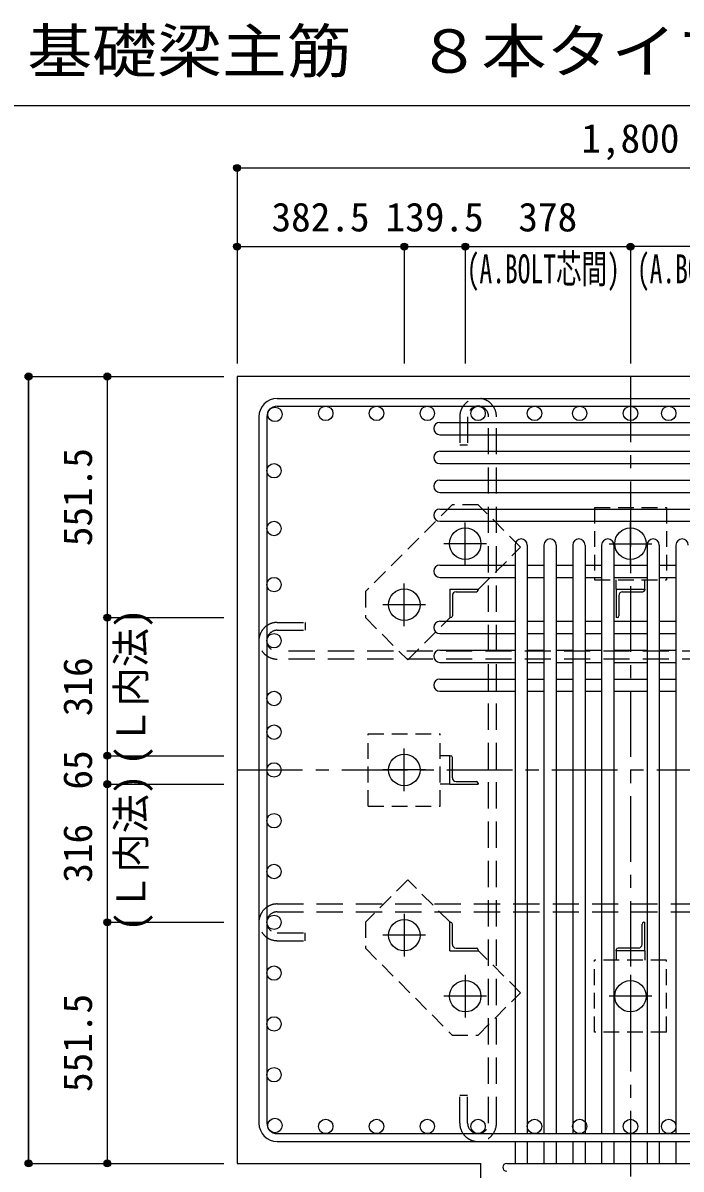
# Model space of a CAD drawing. Units: millimetres at full size, sheet at 1:30. Extents: x -5973 to 5954, y -4195 to 4201.
# Drawn here: x -837 to 668, y -2655 to -33 of the extents above; entities that cross this region are included whole.
import ezdxf
from ezdxf.enums import TextEntityAlignment as Align

# ---------------------------------------------------------------- set-up
doc = ezdxf.new("R2010")
doc.units = ezdxf.units.MM
doc.header["$LTSCALE"] = 30
doc.header["$PDMODE"] = 32
doc.header["$PDSIZE"] = 15
for name, pattern in [('CHAIN1', [8, 5, -1, 1, -1]), ('DASHED1', [1.8, 1.2, -0.6]), ('DASHED2', [3, 2, -1])]:
    doc.linetypes.add(name, pattern=pattern)
for name, color, linetype in [('0-1_躯体線', 2, 'Continuous'), ('0-2_アンカーボルト', 4, 'CHAIN1'), ('0-3_立上り筋', 3, 'Continuous'), ('0-4_フープ筋', 7, 'Continuous'), ('0-5_基礎梁筋', 7, 'Continuous'), ('0-6_スタラップ筋', 7, 'Continuous'), ('0-7_文字', 4, 'Continuous'), ('0-9_プレート', 4, 'DASHED1'), ('0-A_アングル', 4, 'Continuous'), ('0-C', 7, 'DASHED2'), ('0-D_寸法', 4, 'Continuous'), ('6-7_文字', 7, 'Continuous'), ('F-0_枠', 6, 'Continuous')]:
    doc.layers.add(name, color=color, linetype=linetype)
doc.styles.add('ＭＳ ゴシック', font='')
doc.styles.get('ＭＳ ゴシック').set_extended_font_data('MS Gothic')

msp = doc.modelspace()

# ---------------------------------------------------------------- linework, layer by layer
at = {"layer": '0-1_躯体線'}
for p, q in [((1852.44, -842.16), (-347.56, -842.16)), ((-347.56, -842.16), (-347.56, -2642.16)), ((-347.56, -2642.16), (210.44, -2642.16)), ((210.44, -3042.16), (210.44, -2642.16))]:
    msp.add_line(p, q, dxfattribs=at)
at = {"layer": '0-2_アンカーボルト'}
for p, q in [((174.44, -1273.46), (174.44, -1175.96)), ((552.44, -1273.36), (552.44, -1175.86)), ((223.14, -1224.66), (125.64, -1224.66)), ((503.64, -1224.66), (601.14, -1224.66)), ((34.94, -1412.96), (34.94, -1315.46)), ((83.64, -1364.16), (-13.86, -1364.16)), ((34.94, -1790.96), (34.94, -1693.46)), ((83.64, -1742.16), (-13.86, -1742.16)), ((34.94, -2071.46), (34.94, -2168.96)), ((83.74, -2120.16), (-13.76, -2120.16)), ((174.44, -2210.96), (174.44, -2308.46)), ((552.44, -2210.96), (552.44, -2308.46)), ((223.24, -2259.66), (125.74, -2259.66)), ((601.24, -2259.66), (503.74, -2259.66))]:
    msp.add_line(p, q, dxfattribs=at)
at = {"layer": '0-2_アンカーボルト', "color": 3, "linetype": 'Continuous'}
for centre in [(174.44, -1224.66), (552.44, -1224.66), (34.94, -1364.16), (34.94, -1742.16), (34.94, -2120.16), (174.44, -2259.66), (552.44, -2259.66)]:
    msp.add_circle(centre, 36, dxfattribs=at)
at = {"layer": '0-3_立上り筋'}
for centre in [(-260.87, -928.86), (-144.68, -926.66), (-28.49, -926.66), (87.69, -926.66), (203.88, -926.66), (332.94, -926.66), (436.25, -926.66), (552.44, -926.66), (639.94, -926.66), (-263.06, -1057.86), (-263.06, -1189.86), (-263.06, -1318.26), (-263.06, -1446.66), (-263.06, -1578.66), (-263.06, -1655.66), (-263.06, -1742.16), (-263.06, -1858.35), (-263.06, -1974.54), (-263.06, -2090.72), (-263.06, -2206.91), (-263.06, -2323.09), (-263.06, -2439.28), (-260.87, -2555.47), (-144.68, -2557.66), (-28.49, -2557.66), (87.69, -2557.66), (203.88, -2557.66), (332.94, -2557.66), (436.25, -2557.66), (552.44, -2557.66), (639.94, -2557.66)]:
    msp.add_circle(centre, 16.5, dxfattribs=at)
at = {"layer": '0-4_フープ筋'}
for p, q in [((-255.56, -892.16), (1360.44, -892.16)), ((-255.56, -910.16), (1360.44, -910.16)), ((-297.56, -934.16), (-297.56, -2550.16)), ((-279.56, -934.16), (-279.56, -2550.16)), ((-255.56, -2574.16), (1360.44, -2574.16)), ((-255.56, -2592.16), (1360.44, -2592.16))]:
    msp.add_line(p, q, dxfattribs=at)
for centre, radius, start, end in [((-255.56, -934.16), 42, 90, 180), ((-255.56, -934.16), 24, 90, 180), ((-255.56, -2550.16), 42, 180, 270), ((-255.56, -2550.16), 24, 180, 270)]:
    msp.add_arc(centre, radius, start, end, dxfattribs=at)
at = {"layer": '0-5_基礎梁筋'}
for p, q in [((116.44, -947.36), (1384.44, -947.36)), ((116.44, -975.36), (1384.44, -975.36)), ((116.44, -1013.36), (1384.44, -1013.36)), ((116.44, -1041.36), (1384.44, -1041.36)), ((116.44, -1079.36), (1384.44, -1079.36)), ((116.44, -1107.36), (1384.44, -1107.36)), ((116.44, -1145.36), (1384.44, -1145.36)), ((116.44, -1173.36), (1384.44, -1173.36)), ((288.44, -1227.66), (288.44, -2574.16)), ((316.44, -1227.66), (316.44, -2574.16)), ((354.44, -1227.66), (354.44, -2574.16)), ((382.44, -1227.66), (382.44, -2574.16)), ((420.44, -1227.66), (420.44, -2574.16)), ((448.44, -1227.66), (448.44, -2574.16)), ((486.44, -1227.66), (486.44, -2574.16)), ((514.44, -1227.66), (514.44, -2574.16)), ((590.44, -1227.66), (590.44, -2574.16)), ((618.44, -1227.66), (618.44, -2574.16)), ((656.44, -1227.66), (656.44, -2574.16)), ((116.44, -1273.76), (288.44, -1273.76)), ((316.44, -1273.76), (354.44, -1273.76)), ((382.44, -1273.76), (420.44, -1273.76)), ((448.44, -1273.76), (486.44, -1273.76)), ((514.44, -1273.76), (590.44, -1273.76)), ((618.44, -1273.76), (656.44, -1273.76)), ((116.44, -1301.76), (288.44, -1301.76)), ((316.44, -1301.76), (354.44, -1301.76)), ((382.44, -1301.76), (420.44, -1301.76)), ((448.44, -1301.76), (486.44, -1301.76)), ((514.44, -1301.76), (590.44, -1301.76)), ((618.44, -1301.76), (656.44, -1301.76)), ((116.44, -1402.16), (288.44, -1402.16)), ((316.44, -1402.16), (354.44, -1402.16)), ((382.44, -1402.16), (420.44, -1402.16)), ((448.44, -1402.16), (486.44, -1402.16)), ((514.44, -1402.16), (590.44, -1402.16)), ((618.44, -1402.16), (656.44, -1402.16)), ((116.44, -1430.16), (288.44, -1430.16)), ((316.44, -1430.16), (354.44, -1430.16)), ((382.44, -1430.16), (420.44, -1430.16)), ((448.44, -1430.16), (486.44, -1430.16)), ((514.44, -1430.16), (590.44, -1430.16)), ((618.44, -1430.16), (656.44, -1430.16)), ((116.44, -1468.16), (288.44, -1468.16)), ((316.44, -1468.16), (354.44, -1468.16)), ((382.44, -1468.16), (420.44, -1468.16)), ((448.44, -1468.16), (486.44, -1468.16)), ((514.44, -1468.16), (590.44, -1468.16)), ((618.44, -1468.16), (656.44, -1468.16)), ((116.44, -1496.16), (288.44, -1496.16)), ((316.44, -1496.16), (354.44, -1496.16)), ((382.44, -1496.16), (420.44, -1496.16)), ((448.44, -1496.16), (486.44, -1496.16)), ((514.44, -1496.16), (590.44, -1496.16)), ((618.44, -1496.16), (656.44, -1496.16)), ((116.44, -1534.16), (288.44, -1534.16)), ((316.44, -1534.16), (354.44, -1534.16)), ((382.44, -1534.16), (420.44, -1534.16)), ((448.44, -1534.16), (486.44, -1534.16)), ((514.44, -1534.16), (590.44, -1534.16)), ((618.44, -1534.16), (656.44, -1534.16)), ((116.44, -1562.16), (288.44, -1562.16)), ((316.44, -1562.16), (354.44, -1562.16)), ((382.44, -1562.16), (420.44, -1562.16)), ((448.44, -1562.16), (486.44, -1562.16)), ((514.44, -1562.16), (590.44, -1562.16)), ((618.44, -1562.16), (656.44, -1562.16)), ((288.44, -2592.16), (288.44, -2642.16)), ((316.44, -2592.16), (316.44, -2642.16)), ((354.44, -2592.16), (354.44, -2642.16)), ((382.44, -2592.16), (382.44, -2642.16)), ((420.44, -2592.16), (420.44, -2642.16)), ((448.44, -2592.16), (448.44, -2642.16)), ((486.44, -2592.16), (486.44, -2642.16)), ((514.44, -2592.16), (514.44, -2642.16)), ((590.44, -2592.16), (590.44, -2642.16)), ((618.44, -2592.16), (618.44, -2642.16)), ((656.44, -2592.16), (656.44, -2642.16))]:
    msp.add_line(p, q, dxfattribs=at)
for centre, start, end in [((116.44, -961.36), 90, 270), ((116.44, -1027.36), 90, 270), ((116.44, -1093.36), 90, 270), ((116.44, -1159.36), 90, 270), ((302.44, -1227.66), 0, 180), ((368.44, -1227.66), 0, 180), ((434.44, -1227.66), 0, 180), ((500.44, -1227.66), 0, 180), ((604.44, -1227.66), 0, 180), ((670.44, -1227.66), 0, 180), ((116.44, -1287.76), 90, 270), ((116.44, -1416.16), 90, 270), ((116.44, -1482.16), 90, 270), ((116.44, -1548.16), 90, 270)]:
    msp.add_arc(centre, 14, start, end, dxfattribs=at)
at = {"layer": '0-6_スタラップ筋'}
msp.add_line((269.44, -2642.16), (835.44, -2642.16), dxfattribs=at)
msp.add_arc((269.44, -2651.16), 9, 90, 270, dxfattribs=at)
at = {"layer": '0-9_プレート'}
for p, q in [((469.94, -1142.16), (634.94, -1142.16)), ((469.94, -1142.16), (469.94, -1307.16)), ((634.94, -1142.16), (634.94, -1307.16)), ((469.94, -1307.16), (634.94, -1307.16)), ((519.94, -1328.66), (519.94, -1307.16)), ((584.94, -1328.66), (584.94, -1307.16)), ((42.84, -1490.66), (138.94, -1394.56)), ((-47.56, -1659.66), (117.44, -1659.66)), ((-47.56, -1824.66), (-47.56, -1659.66)), ((117.44, -1824.66), (117.44, -1659.66)), ((138.94, -1709.66), (117.44, -1709.66)), ((138.94, -1774.66), (117.44, -1774.66)), ((-47.56, -1824.66), (117.44, -1824.66)), ((300.94, -2251.76), (204.84, -2155.66)), ((519.94, -2155.66), (519.94, -2177.16)), ((584.94, -2155.66), (584.94, -2177.16)), ((634.94, -2177.16), (469.94, -2177.16)), ((469.94, -2342.16), (469.94, -2177.16)), ((634.94, -2342.16), (634.94, -2177.16)), ((634.94, -2342.16), (469.94, -2342.16))]:
    msp.add_line(p, q, dxfattribs=at)
for points in [[(204.84, -1328.66), (300.94, -1232.56), (204.04, -1135.66), (144.64, -1135.66), (-54.07, -1334.36)], [(-54.07, -1334.36), (-54.07, -1393.76), (42.84, -1490.66)], [(138.94, -2089.76), (42.84, -1993.66), (-54.06, -2090.56), (-54.06, -2149.96), (144.64, -2348.67)], [(144.64, -2348.67), (204.04, -2348.67), (300.94, -2251.76)]]:
    msp.add_lwpolyline(points, dxfattribs=at)
at = {"layer": '0-A_アングル'}
for p, q in [((138.94, -1328.66), (203.94, -1328.66)), ((138.94, -1328.66), (138.94, -1393.66)), ((153.44, -1334.66), (199.94, -1334.66)), ((203.94, -1328.66), (203.94, -1330.66)), ((519.94, -1328.66), (584.94, -1328.66)), ((519.94, -1328.66), (519.94, -1393.66)), ((534.44, -1334.66), (580.94, -1334.66)), ((584.94, -1328.66), (584.94, -1330.66)), ((144.94, -1343.16), (144.94, -1389.66)), ((525.94, -1343.16), (525.94, -1389.66)), ((140.94, -1393.66), (138.94, -1393.66)), ((521.94, -1393.66), (519.94, -1393.66)), ((138.94, -1709.66), (140.94, -1709.66)), ((138.94, -1774.66), (138.94, -1709.66)), ((144.94, -1760.16), (144.94, -1713.66)), ((138.94, -1774.66), (203.94, -1774.66)), ((153.44, -1768.66), (199.94, -1768.66)), ((203.94, -1772.66), (203.94, -1774.66)), ((138.94, -2090.66), (140.94, -2090.66)), ((138.94, -2155.66), (138.94, -2090.66)), ((144.94, -2141.16), (144.94, -2094.66)), ((578.94, -2141.16), (578.94, -2094.66)), ((582.94, -2090.66), (584.94, -2090.66)), ((584.94, -2155.66), (584.94, -2090.66)), ((153.44, -2149.66), (199.94, -2149.66)), ((570.44, -2149.66), (523.94, -2149.66)), ((138.94, -2155.66), (203.94, -2155.66)), ((203.94, -2153.66), (203.94, -2155.66)), ((519.94, -2155.66), (519.94, -2153.66)), ((584.94, -2155.66), (519.94, -2155.66))]:
    msp.add_line(p, q, dxfattribs=at)
for centre, radius, start, end in [((153.44, -1343.16), 8.5, 90, 180), ((199.94, -1330.66), 4, 270, 0), ((534.44, -1343.16), 8.5, 90, 180), ((580.94, -1330.66), 4, 270, 0), ((140.94, -1389.66), 4, 270, 0), ((521.94, -1389.66), 4, 270, 0), ((140.94, -1713.66), 4, 0, 90), ((153.44, -1760.16), 8.5, 180, 270), ((199.94, -1772.66), 4, 0, 90), ((140.94, -2094.66), 4, 0, 90), ((582.94, -2094.66), 4, 90, 180), ((153.44, -2141.16), 8.5, 180, 270), ((199.94, -2153.66), 4, 0, 90), ((523.94, -2153.66), 4, 90, 180), ((570.44, -2141.16), 8.5, 270, 0)]:
    msp.add_arc(centre, radius, start, end, dxfattribs=at)
at = {"layer": '0-C'}
for p, q in [((161.88, -934.16), (161.88, -998.16)), ((179.88, -934.16), (179.88, -998.16)), ((227.88, -2550.16), (227.88, -934.16)), ((245.88, -2550.16), (245.88, -934.16)), ((161.88, -998.16), (179.88, -998.16)), ((-255.56, -1404.66), (-191.56, -1404.66)), ((-191.56, -1404.66), (-191.56, -1422.66)), ((-255.56, -1422.66), (-191.56, -1422.66)), ((1360.44, -1470.66), (-255.56, -1470.66)), ((1360.44, -1488.66), (-255.56, -1488.66)), ((-255.56, -2048.72), (1360.44, -2048.72)), ((-255.56, -2066.72), (1360.44, -2066.72)), ((-255.56, -2114.72), (-191.56, -2114.72)), ((179.88, -2550.16), (179.88, -2486.16))]:
    msp.add_line(p, q, dxfattribs=at)
for points in [[(-255.56, -2132.72), (-191.56, -2132.72), (-191.56, -2114.72)], [(161.88, -2550.16), (161.88, -2486.16), (179.88, -2486.16)]]:
    msp.add_lwpolyline(points, dxfattribs=at)
for centre, radius, start, end in [((203.88, -934.16), 42, 0, 180), ((203.88, -934.16), 24, 0, 180), ((-255.56, -1446.66), 42, 90, 270), ((-255.56, -1446.66), 24, 90, 270), ((-255.56, -2090.72), 42, 90, 270), ((-255.56, -2090.72), 24, 90, 270), ((203.88, -2550.16), 42, 180, 0), ((203.88, -2550.16), 24, 180, 0)]:
    msp.add_arc(centre, radius, start, end, dxfattribs=at)
at = {"layer": '0-D_寸法'}
for p, q in [((-347.56, -365.12), (-347.56, -545.12)), ((-347.56, -365.12), (-347.56, -545.12)), ((-347.56, -365.12), (1452.44, -365.12)), ((-347.56, -365.12), (1452.44, -365.12)), ((-347.56, -545.12), (-347.56, -812.16)), ((-347.56, -545.12), (34.94, -545.12)), ((-347.56, -545.12), (-347.56, -812.16)), ((34.94, -545.12), (34.94, -812.16)), ((34.94, -545.12), (174.44, -545.12)), ((174.44, -545.12), (174.44, -812.16)), ((174.44, -545.12), (552.44, -545.12)), ((930.44, -545.12), (552.44, -545.12)), ((552.44, -545.12), (552.44, -812.16)), ((-824.6, -842.16), (-644.6, -842.16)), ((-824.6, -842.16), (-644.6, -842.16)), ((-824.6, -842.16), (-824.6, -2642.16)), ((-824.6, -2642.16), (-824.6, -842.16)), ((-644.6, -842.16), (-644.6, -1393.66)), ((-644.6, -842.16), (-377.56, -842.16)), ((-644.6, -1393.66), (-377.56, -1393.66)), ((-644.6, -1393.66), (-644.6, -1709.66)), ((-644.6, -1709.66), (-377.56, -1709.66)), ((-644.6, -1709.66), (-644.6, -1774.66)), ((-644.6, -1774.66), (-377.56, -1774.66)), ((-644.6, -1774.66), (-644.6, -2090.66)), ((-644.6, -2090.66), (-377.56, -2090.66)), ((-644.6, -2090.66), (-644.6, -2642.16)), ((-824.6, -2642.16), (-644.6, -2642.16)), ((-644.6, -2642.16), (-377.56, -2642.16)), ((-644.6, -2642.16), (-377.56, -2642.16))]:
    msp.add_line(p, q, dxfattribs=at)
at = {"layer": '0-D_寸法', "linetype": 'CHAIN1'}
for p, q in [((552.44, -842.16), (552.44, -3042.16)), ((-347.56, -1742.16), (1452.44, -1742.16))]:
    msp.add_line(p, q, dxfattribs=at)
at = {"layer": '0-D_寸法'}
for centre, radius in [((-347.56, -365.12), 8), ((-347.56, -365.12), 7.2), ((-347.56, -365.12), 6.4), ((-347.56, -365.12), 5.6), ((-347.56, -365.12), 4.8), ((-347.56, -365.12), 4), ((-347.56, -365.12), 3.2), ((-347.56, -365.12), 2.4), ((-347.56, -365.12), 1.6), ((-347.56, -365.12), 0.8), ((-347.56, -545.12), 8), ((-347.56, -545.12), 7.2), ((-347.56, -545.12), 6.4), ((-347.56, -545.12), 5.6), ((-347.56, -545.12), 4.8), ((-347.56, -545.12), 4), ((-347.56, -545.12), 3.2), ((-347.56, -545.12), 2.4), ((-347.56, -545.12), 1.6), ((-347.56, -545.12), 0.8), ((34.94, -545.12), 8), ((34.94, -545.12), 7.2), ((34.94, -545.12), 6.4), ((34.94, -545.12), 5.6), ((34.94, -545.12), 4.8), ((34.94, -545.12), 4), ((34.94, -545.12), 3.2), ((34.94, -545.12), 2.4), ((34.94, -545.12), 1.6), ((34.94, -545.12), 0.8), ((174.44, -545.12), 8), ((174.44, -545.12), 7.2), ((174.44, -545.12), 6.4), ((174.44, -545.12), 5.6), ((174.44, -545.12), 4.8), ((174.44, -545.12), 4), ((174.44, -545.12), 3.2), ((174.44, -545.12), 2.4), ((174.44, -545.12), 1.6), ((174.44, -545.12), 0.8), ((552.44, -545.12), 8), ((552.44, -545.12), 7.2), ((552.44, -545.12), 6.4), ((552.44, -545.12), 5.6), ((552.44, -545.12), 4.8), ((552.44, -545.12), 4), ((552.44, -545.12), 3.2), ((552.44, -545.12), 2.4), ((552.44, -545.12), 1.6), ((552.44, -545.12), 0.8), ((-824.6, -842.16), 8), ((-824.6, -842.16), 7.2), ((-824.6, -842.16), 6.4), ((-824.6, -842.16), 5.6), ((-824.6, -842.16), 4.8), ((-824.6, -842.16), 4), ((-644.6, -842.16), 8), ((-644.6, -842.16), 7.2), ((-644.6, -842.16), 6.4), ((-644.6, -842.16), 5.6), ((-644.6, -842.16), 4.8), ((-644.6, -842.16), 4), ((-824.6, -842.16), 3.2), ((-824.6, -842.16), 2.4), ((-824.6, -842.16), 1.6), ((-824.6, -842.16), 0.8), ((-644.6, -842.16), 3.2), ((-644.6, -842.16), 2.4), ((-644.6, -842.16), 1.6), ((-644.6, -842.16), 0.8), ((-644.6, -1393.66), 8), ((-644.6, -1393.66), 7.2), ((-644.6, -1393.66), 6.4), ((-644.6, -1393.66), 5.6), ((-644.6, -1393.66), 4.8), ((-644.6, -1393.66), 4), ((-644.6, -1393.66), 3.2), ((-644.6, -1393.66), 2.4), ((-644.6, -1393.66), 1.6), ((-644.6, -1393.66), 0.8), ((-644.6, -1709.66), 8), ((-644.6, -1709.66), 7.2), ((-644.6, -1709.66), 6.4), ((-644.6, -1709.66), 5.6), ((-644.6, -1709.66), 4.8), ((-644.6, -1709.66), 4), ((-644.6, -1709.66), 3.2), ((-644.6, -1709.66), 2.4), ((-644.6, -1709.66), 1.6), ((-644.6, -1709.66), 0.8), ((-644.6, -1774.66), 8), ((-644.6, -1774.66), 7.2), ((-644.6, -1774.66), 6.4), ((-644.6, -1774.66), 5.6), ((-644.6, -1774.66), 4.8), ((-644.6, -1774.66), 4), ((-644.6, -1774.66), 3.2), ((-644.6, -1774.66), 2.4), ((-644.6, -1774.66), 1.6), ((-644.6, -1774.66), 0.8), ((-644.6, -2090.66), 8), ((-644.6, -2090.66), 7.2), ((-644.6, -2090.66), 6.4), ((-644.6, -2090.66), 5.6), ((-644.6, -2090.66), 4.8), ((-644.6, -2090.66), 4), ((-644.6, -2090.66), 3.2), ((-644.6, -2090.66), 2.4), ((-644.6, -2090.66), 1.6), ((-644.6, -2090.66), 0.8), ((-824.6, -2642.16), 8), ((-824.6, -2642.16), 7.2), ((-824.6, -2642.16), 6.4), ((-824.6, -2642.16), 5.6), ((-824.6, -2642.16), 4.8), ((-824.6, -2642.16), 4), ((-824.6, -2642.16), 3.2), ((-824.6, -2642.16), 2.4), ((-824.6, -2642.16), 1.6), ((-824.6, -2642.16), 0.8), ((-644.6, -2642.16), 8), ((-644.6, -2642.16), 7.2), ((-644.6, -2642.16), 6.4), ((-644.6, -2642.16), 5.6), ((-644.6, -2642.16), 4.8), ((-644.6, -2642.16), 4), ((-644.6, -2642.16), 3.2), ((-644.6, -2642.16), 2.4), ((-644.6, -2642.16), 1.6), ((-644.6, -2642.16), 0.8)]:
    msp.add_circle(centre, radius, dxfattribs=at)
at = {"layer": '0-D_寸法', "color": 7}
for p in [(-347.56, -365.12), (-347.56, -365.12), (-347.56, -545.12), (34.94, -545.12), (174.44, -545.12), (552.44, -545.12), (-824.6, -842.16), (-644.6, -842.16), (-644.6, -1393.66), (-644.6, -1709.66), (-644.6, -1774.66), (-644.6, -2090.66), (-824.6, -2642.16), (-644.6, -2642.16)]:
    msp.add_point(p, dxfattribs=at)
at = {"layer": 'F-0_枠', "color": 2}
msp.add_line((-5972.88, -222.05), (3723.6, -222.05), dxfattribs=at)

# ---------------------------------------------------------------- texts
at = {"layer": '0-7_文字', "style": 'ＭＳ ゴシック', "width": 0.65}
for p in [(177.75, -648.68), (567.13, -648.68)]:
    msp.add_text('(A.BOLT芯間)', height=65.98, dxfattribs=at).set_placement(p, align=Align.BOTTOM_LEFT)
at = {"layer": '0-7_文字', "style": 'ＭＳ ゴシック'}
for p in [(-537.63, -1732.22), (-537.63, -2112.1)]:
    msp.add_text('(Ｌ内法)', height=65.98, rotation=90, dxfattribs=at).set_placement(p, align=Align.BOTTOM_LEFT)
at = {"layer": '0-D_寸法', "style": 'ＭＳ ゴシック'}
for s, p in [('1,800', (439.94, -350.12)), ('382.5', (-268.81, -530.12)), ('139.5', (-7.81, -530.12)), ('378', (295.94, -530.12))]:
    msp.add_text(s, height=65.98, dxfattribs=at).set_placement(p, align=Align.BOTTOM_LEFT)
for s, p in [('551.5', (-659.6, -1230.41)), ('316', (-659.6, -1619.16)), ('65', (-659.6, -1787.16)), ('316', (-659.6, -2000.16)), ('551.5', (-659.6, -2478.91))]:
    msp.add_text(s, height=65.98, rotation=90, dxfattribs=at).set_placement(p, align=Align.BOTTOM_LEFT)
at = {"layer": '6-7_文字', "color": 2, "style": 'ＭＳ ゴシック', "width": 1.1}
msp.add_text('\u3000\u3000基礎梁主筋\u3000８本タイプ', height=98.97, dxfattribs=at).set_placement((-1124.64, -177.05), align=Align.BOTTOM_LEFT)

doc.saveas('drawing.dxf')
